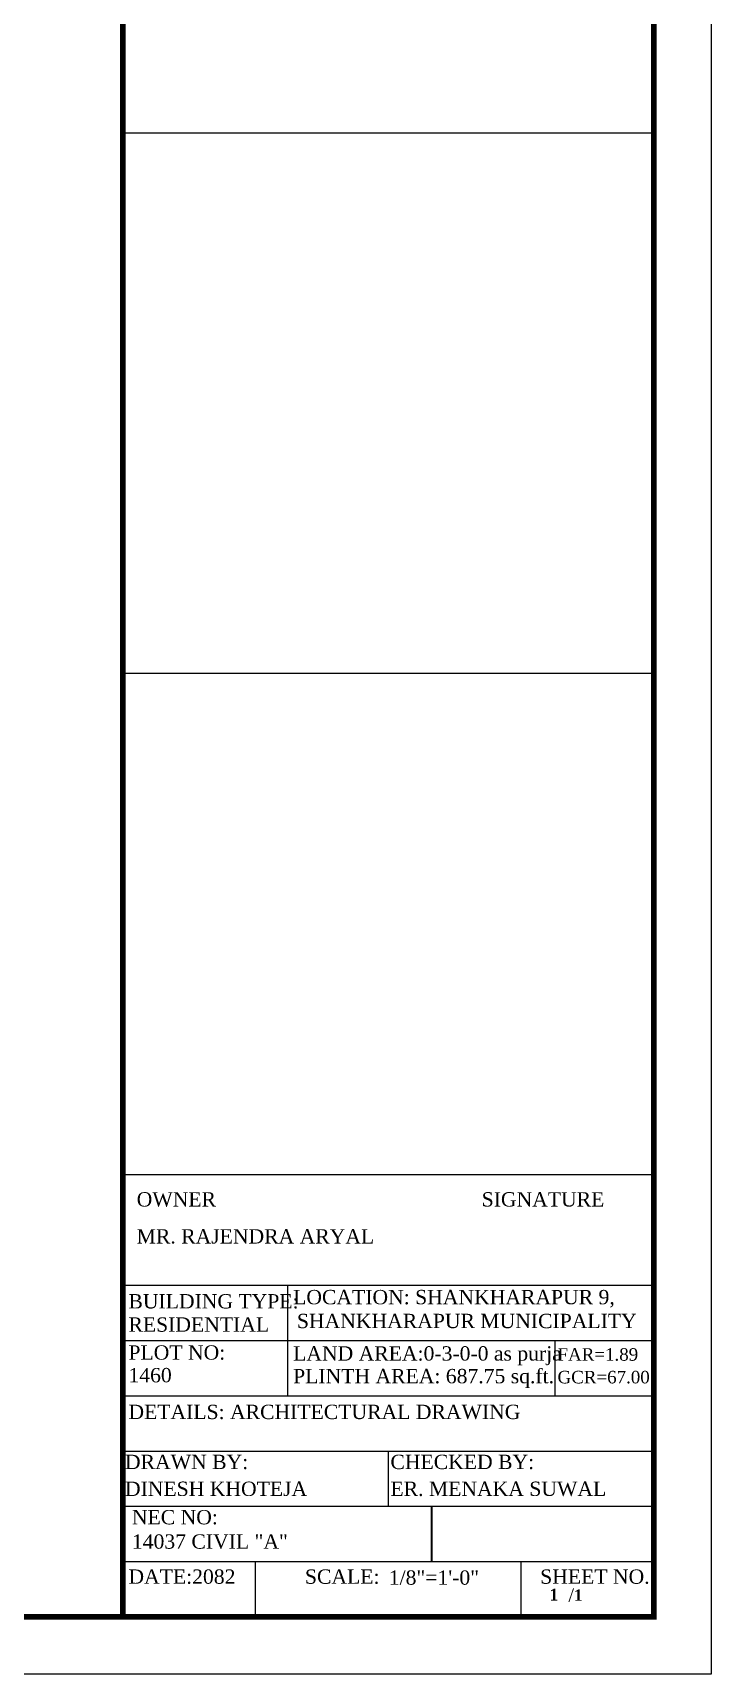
# Model space of a CAD drawing. Header units: inches. Extents: x -5142662 to -4941318, y -3361958 to -3160563.
# Drawn here: x -4997543 to -4996975, y -3262045 to -3260670 of the extents above; entities that cross this region are included whole.
import ezdxf

# ---------------------------------------------------------------- set-up
doc = ezdxf.new("R2010")
doc.units = ezdxf.units.IN
doc.header["$LTSCALE"] = 2
doc.header["$MEASUREMENT"] = 0
doc.layers.get('0').update_dxf_attribs({"linetype": 'CONTINUOUS'})
for name, color, linetype, lineweight in [('A-WALL', 5, 'CONTINUOUS', 35), ('TEXT', 181, 'CONTINUOUS', 25), ('Text 0.200', 122, 'CONTINUOUS', 20)]:
    doc.layers.add(name, color=color, linetype=linetype, lineweight=lineweight)
doc.styles.add('ordinary', font='times.ttf')
doc.styles.get("Standard").update_dxf_attribs({"font": 'ARIALN.TTF'})

msp = doc.modelspace()

# ---------------------------------------------------------------- linework, layer by layer
for p, q in [((-4997467.6, -3260753.3), (-4997022.9, -3260753.3)), ((-4997467.6, -3261206), (-4997022.9, -3261206)), ((-4997467.6, -3261626.3), (-4997022.9, -3261626.3))]:
    msp.add_line(p, q)
msp.add_lwpolyline([(-5000149.7, -3262044.9), (-5000149.7, -3259799.8), (-4996974.9, -3259799.8), (-4996974.9, -3262044.9)], close=True)
at = {"const_width": 4.8}
msp.add_lwpolyline([(-4997022.9, -3261996.9), (-4997022.9, -3259847.8), (-5000005.7, -3259847.8), (-5000005.7, -3261996.9)], close=True, dxfattribs=at)
msp.add_lwpolyline([(-4997467.6, -3261996.9), (-4997467.6, -3259847.8)], dxfattribs=at)
at = {"layer": 'A-WALL', "ltscale": 50}
msp.add_line((-4997209, -3261904.2), (-4997209, -3261950.5), dxfattribs=at)
at = {"layer": 'TEXT'}
for p, q in [((-4997467.6, -3261718.9), (-4997022.9, -3261718.9)), ((-4997329.7, -3261718.9), (-4997329.7, -3261811.6)), ((-4997467.6, -3261765.3), (-4997022.9, -3261765.3)), ((-4997105.8, -3261765.3), (-4997105.8, -3261811.6)), ((-4997467.6, -3261811.6), (-4997022.9, -3261811.6)), ((-4997467.6, -3261857.9), (-4997022.9, -3261857.9)), ((-4997245.3, -3261857.9), (-4997245.3, -3261904.3)), ((-4997467.6, -3261904.2), (-4997022.9, -3261904.2)), ((-4997467.6, -3261950.5), (-4997022.9, -3261950.5)), ((-4997356.4, -3261996.9), (-4997356.4, -3261950.5)), ((-4997134.1, -3261996.9), (-4997134.1, -3261950.5))]:
    msp.add_line(p, q, dxfattribs=at)

# ---------------------------------------------------------------- texts
at = {"insert": (-4997134.1, -3261959.6), "char_height": 6.5423, "width": 86.843, "attachment_point": 1}
msp.add_mtext('\\A1;{\\fTimes New Roman|b1|i0|c0|p18;\\H1.2367x;\\P\\pi29.76545;\\H0.80859x;    \\fBookman Old Style|b0|i0|c0|p18;\\H1.6907x;/\\fBookman Old Style|b1|i0|c0|p18;\\H0.86414x;1\\fArial|b1|i0|c0|p34;\\H1.2047x; \\H0.8998x;   }', dxfattribs=at)
at = {"layer": 'TEXT', "style": 'ordinary'}
for s, height, p in [('OWNER', 12, (-4997456, -3261653)), ('SIGNATURE', 12, (-4997167.1, -3261653)), ('MR. RAJENDRA ARYAL', 12, (-4997456, -3261684)), ('BUILDING TYPE:  ', 12, (-4997462.9, -3261738.4)), ('LOCATION: SHANKHARAPUR 9,', 12, (-4997325, -3261734.9)), ('RESIDENTIAL', 12, (-4997462.9, -3261757.9)), ('SHANKHARAPUR MUNICIPALITY', 12, (-4997321.8, -3261754.9)), ('PLOT NO: ', 12, (-4997462.9, -3261781.3)), ('LAND AREA:0-3-0-0 as purja', 12, (-4997325, -3261782.1)), ('FAR=1.89', 10.5, (-4997103.6, -3261782.2)), ('1460', 12, (-4997462.9, -3261800.3)), ('PLINTH AREA: 687.75 sq.ft.', 12, (-4997325, -3261801.1)), ('GCR=67.00', 10.5, (-4997103.6, -3261801.2)), ('DETAILS: ARCHITECTURAL DRAWING ', 12, (-4997462.9, -3261831.1)), ('DRAWN BY:', 12, (-4997465.8, -3261873)), ('CHECKED BY: ', 12, (-4997243.5, -3261873)), ('DINESH KHOTEJA', 12, (-4997465.8, -3261895.5)), ('ER. MENAKA SUWAL', 12, (-4997243.5, -3261895.5)), ('NEC NO:', 12, (-4997460, -3261919.3)), ('14037 CIVIL "A"', 12, (-4997460, -3261939.7)), ('DATE:2082', 12, (-4997462.9, -3261969.1)), ('SCALE:', 12, (-4997315.1, -3261969.1)), ('SHEET NO.', 12, (-4997118.1, -3261969.1))]:
    msp.add_text(s, height=height, dxfattribs=at).set_placement(p)
msp.add_attdef('1/8"=1\'-0"', (-4997244.9, -3261969.9), 'SCALE', height=12, dxfattribs=at)
at = {"layer": 'Text 0.200', "ltscale": 10, "insert": (-4997106.6, -3261973.2), "char_height": 9.93, "width": 19.482, "attachment_point": 2}
msp.add_mtext('{\\fBookman Old Style|b1|i0|c0|p18;1}', dxfattribs=at)

doc.saveas('drawing.dxf')
